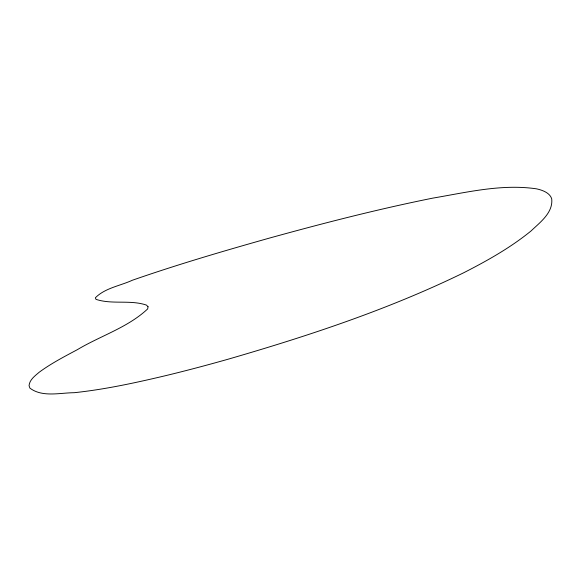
<?xml version="1.0" encoding="UTF-8"?>
<svg xmlns="http://www.w3.org/2000/svg" width="581" height="581" viewBox="0 0 581 581"><rect width="100%" height="100%" fill="white"/><g stroke="black" fill="none" stroke-linecap="round" stroke-linejoin="round"><path stroke-width="0.87" d="M148.046 306.739L147.668 308.91C127.864 327.531 100.448 335.833 77.375 349.653C64.324 356.618 51.106 363.466 39.167 372.261C34.998 375.878 29.566 379.683 29.05 385.661L29.892 388.101C42.231 397.52 59.828 392.8 74.201 392.705C105.408 389.393 136.128 382.668 166.624 375.42A470.574 76.046 -21.1 0 0 228.805 359.007C308.896 335.76 388.522 309.441 463.602 272.809C487.198 260.767 510.488 247.709 531.085 230.926C539.974 222.385 553.163 212.82 551.725 198.971A368.027 59.473 -21.1 0 0 536.386 188.818C501.744 183.77 466.942 192.347 432.925 198.099C377.824 209.189 323.348 223.177 269.185 238.159C223.264 251.101 177.445 264.544 132.381 280.238C120.18 285.845 104.987 287.994 95.335 297.821L95.996 299.353C112.177 304.734 130.238 299.571 146.463 305.098L148.046 306.739"/></g></svg>
